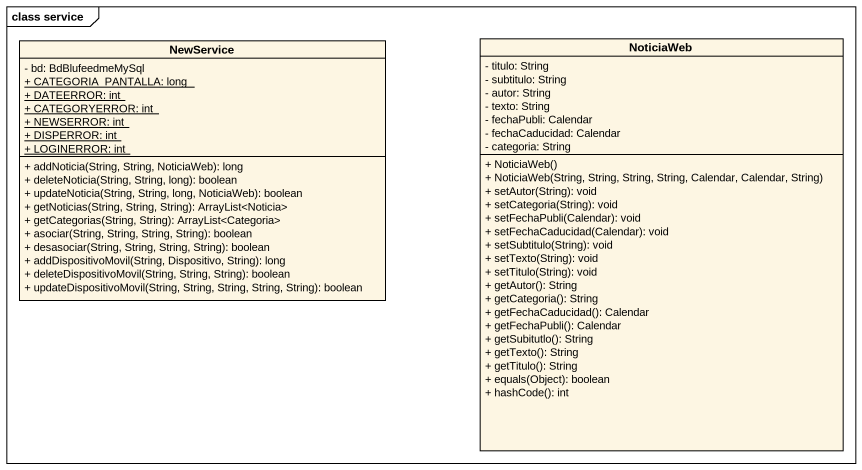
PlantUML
@startuml
mainframe class service
hide circle
hide empty members
skinparam classAttributeIconSize 0
class NewService {
  - bd: BdBlufeedmeMySql
  {static} + CATEGORIA_PANTALLA: long
  {static} + DATEERROR: int
  {static} + CATEGORYERROR: int
  {static} + NEWSERROR: int
  {static} + DISPERROR: int
  {static} + LOGINERROR: int
  + addNoticia(String, String, NoticiaWeb): long
  + deleteNoticia(String, String, long): boolean
  + updateNoticia(String, String, long, NoticiaWeb): boolean
  + getNoticias(String, String, String): ArrayList<Noticia>
  + getCategorias(String, String): ArrayList<Categoria>
  + asociar(String, String, String, String): boolean
  + desasociar(String, String, String, String): boolean
  + addDispositivoMovil(String, Dispositivo, String): long
  + deleteDispositivoMovil(String, String, String): boolean
  + updateDispositivoMovil(String, String, String, String, String): boolean
}
class NoticiaWeb {
  - titulo: String
  - subtitulo: String
  - autor: String
  - texto: String
  - fechaPubli: Calendar
  - fechaCaducidad: Calendar
  - categoria: String
  + NoticiaWeb()
  + NoticiaWeb(String, String, String, String, Calendar, Calendar, String)
  + setAutor(String): void
  + setCategoria(String): void
  + setFechaPubli(Calendar): void
  + setFechaCaducidad(Calendar): void
  + setSubtitulo(String): void
  + setTexto(String): void
  + setTitulo(String): void
  + getAutor(): String
  + getCategoria(): String
  + getFechaCaducidad(): Calendar
  + getFechaPubli(): Calendar
  + getSubitutlo(): String
  + getTexto(): String
  + getTitulo(): String
  + equals(Object): boolean
  + hashCode(): int
}
@enduml
